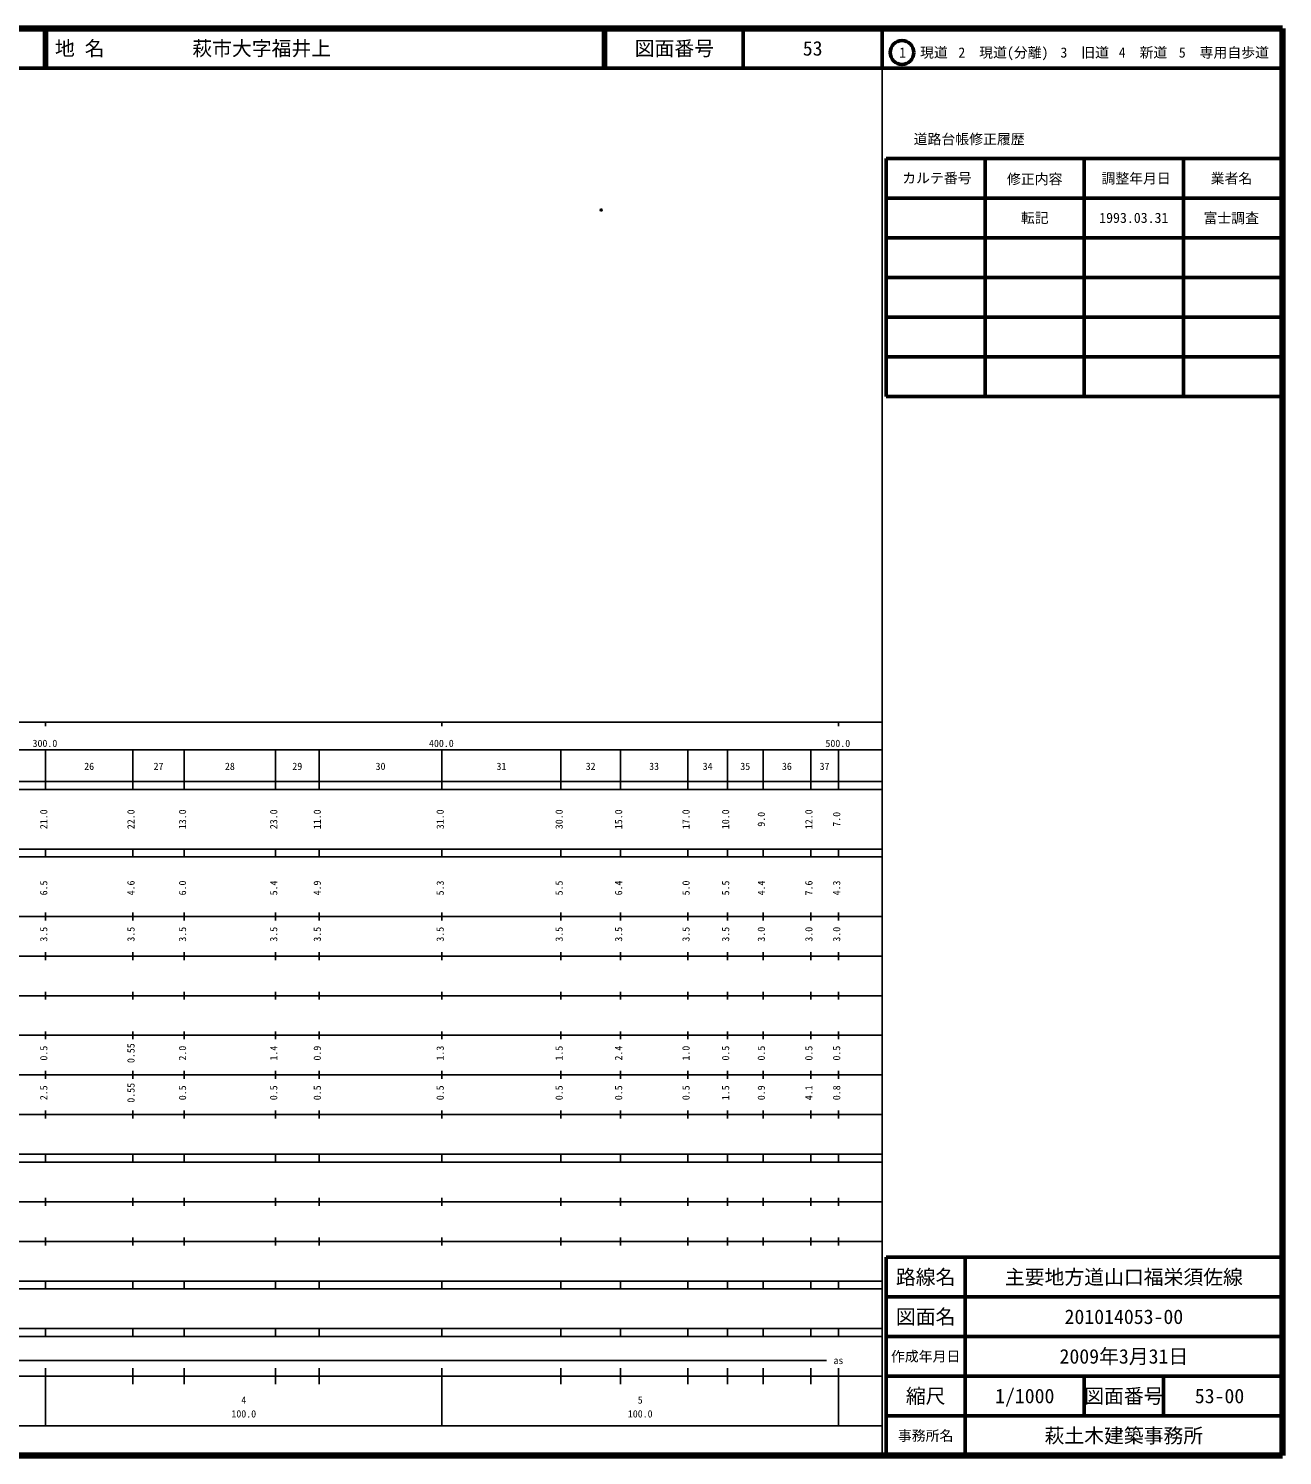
# Model space of a CAD drawing. Units: millimetres on the paper. Extents: x 40 to 680, y 20 to 380.
# Drawn here: x 363.7 to 680, y 20 to 380 of the extents above; entities that cross this region are included whole.
import ezdxf
from ezdxf.enums import TextEntityAlignment as Align

# ---------------------------------------------------------------- set-up
doc = ezdxf.new("R2010")
doc.units = ezdxf.units.MM
doc.header["$PDMODE"] = 32
doc.header["$PDSIZE"] = 0.5
doc.layers.add('M-OTRS', color=6, linetype='Continuous')
doc.layers.add('M-TTL-TXT', color=7, linetype='Continuous')
for name, color, linetype, lineweight in [('M-TTL', 2, 'Continuous', 140), ('M-TTL-BAND', 7, 'Continuous', 25), ('M-TTL-FRAM', 2, 'Continuous', 50), ('M-TTL-LINE', 7, 'Continuous', 50)]:
    doc.layers.add(name, color=color, linetype=linetype, lineweight=lineweight)
doc.styles.add('ＭＳ ゴシック', font='')
doc.styles.get('ＭＳ ゴシック').set_extended_font_data('MS Gothic')

msp = doc.modelspace()

# ---------------------------------------------------------------- linework, layer by layer
at = {"layer": 'M-OTRS'}
msp.add_point((508.18, 334.221), dxfattribs=at)
at = {"layer": 'M-TTL'}
for p, q in [((680, 380), (40, 380)), ((680, 20), (680, 380)), ((40, 20), (680, 20))]:
    msp.add_line(p, q, dxfattribs=at)
at = {"layer": 'M-TTL-BAND'}
for p, q in [((579, 20), (579, 370)), ((40, 205), (579, 205)), ((368, 205), (368, 204)), ((468, 205), (468, 204)), ((568, 205), (568, 204)), ((68, 198), (579, 198)), ((368, 188), (368, 198)), ((390, 188), (390, 198)), ((403, 188), (403, 198)), ((426, 188), (426, 198)), ((437, 188), (437, 198)), ((468, 188), (468, 198)), ((498, 188), (498, 198)), ((513, 188), (513, 198)), ((530, 188), (530, 198)), ((540, 188), (540, 198)), ((549, 188), (549, 198)), ((561, 188), (561, 198)), ((568, 188), (568, 198)), ((40, 190), (579, 190)), ((40, 188), (579, 188)), ((40, 173), (579, 173)), ((368, 171), (368, 173)), ((390, 171), (390, 173)), ((403, 171), (403, 173)), ((426, 171), (426, 173)), ((437, 171), (437, 173)), ((468, 171), (468, 173)), ((498, 171), (498, 173)), ((513, 171), (513, 173)), ((530, 171), (530, 173)), ((540, 171), (540, 173)), ((549, 171), (549, 173)), ((561, 171), (561, 173)), ((568, 171), (568, 173)), ((40, 171), (579, 171)), ((40, 156), (579, 156)), ((368, 155), (368, 157)), ((390, 155), (390, 157)), ((403, 155), (403, 157)), ((426, 155), (426, 157)), ((437, 155), (437, 157)), ((468, 155), (468, 157)), ((498, 155), (498, 157)), ((513, 155), (513, 157)), ((530, 155), (530, 157)), ((540, 155), (540, 157)), ((549, 155), (549, 157)), ((561, 155), (561, 157)), ((568, 155), (568, 157)), ((46, 146), (579, 146)), ((368, 145), (368, 147)), ((390, 145), (390, 147)), ((403, 145), (403, 147)), ((426, 145), (426, 147)), ((437, 145), (437, 147)), ((468, 145), (468, 147)), ((498, 145), (498, 147)), ((513, 145), (513, 147)), ((530, 145), (530, 147)), ((540, 145), (540, 147)), ((549, 145), (549, 147)), ((561, 145), (561, 147)), ((568, 145), (568, 147)), ((368, 135), (368, 137)), ((390, 135), (390, 137)), ((403, 135), (403, 137)), ((426, 135), (426, 137)), ((437, 135), (437, 137)), ((468, 135), (468, 137)), ((498, 135), (498, 137)), ((513, 135), (513, 137)), ((530, 135), (530, 137)), ((540, 135), (540, 137)), ((549, 135), (549, 137)), ((561, 135), (561, 137)), ((568, 135), (568, 137)), ((52, 136), (579, 136)), ((46, 126), (579, 126)), ((368, 125), (368, 127)), ((390, 125), (390, 127)), ((403, 125), (403, 127)), ((426, 125), (426, 127)), ((437, 125), (437, 127)), ((468, 125), (468, 127)), ((498, 125), (498, 127)), ((513, 125), (513, 127)), ((530, 125), (530, 127)), ((540, 125), (540, 127)), ((549, 125), (549, 127)), ((561, 125), (561, 127)), ((568, 125), (568, 127)), ((52, 116), (579, 116)), ((368, 115), (368, 117)), ((390, 115), (390, 117)), ((403, 115), (403, 117)), ((426, 115), (426, 117)), ((437, 115), (437, 117)), ((468, 115), (468, 117)), ((498, 115), (498, 117)), ((513, 115), (513, 117)), ((530, 115), (530, 117)), ((540, 115), (540, 117)), ((549, 115), (549, 117)), ((561, 115), (561, 117)), ((568, 115), (568, 117)), ((46, 106), (579, 106)), ((368, 105), (368, 107)), ((390, 105), (390, 107)), ((403, 105), (403, 107)), ((426, 105), (426, 107)), ((437, 105), (437, 107)), ((468, 105), (468, 107)), ((498, 105), (498, 107)), ((513, 105), (513, 107)), ((530, 105), (530, 107)), ((540, 105), (540, 107)), ((549, 105), (549, 107)), ((561, 105), (561, 107)), ((568, 105), (568, 107)), ((40, 96), (579, 96)), ((40, 94), (579, 94)), ((368, 94), (368, 96)), ((390, 94), (390, 96)), ((403, 94), (403, 96)), ((426, 94), (426, 96)), ((437, 94), (437, 96)), ((468, 94), (468, 96)), ((498, 94), (498, 96)), ((513, 94), (513, 96)), ((530, 94), (530, 96)), ((540, 94), (540, 96)), ((549, 94), (549, 96)), ((561, 94), (561, 96)), ((568, 94), (568, 96)), ((49, 84), (579, 84)), ((368, 83), (368, 85)), ((390, 83), (390, 85)), ((403, 83), (403, 85)), ((426, 83), (426, 85)), ((437, 83), (437, 85)), ((468, 83), (468, 85)), ((498, 83), (498, 85)), ((513, 83), (513, 85)), ((530, 83), (530, 85)), ((540, 83), (540, 85)), ((549, 83), (549, 85)), ((561, 83), (561, 85)), ((568, 83), (568, 85)), ((40, 74), (579, 74)), ((368, 73), (368, 75)), ((390, 73), (390, 75)), ((403, 73), (403, 75)), ((426, 73), (426, 75)), ((437, 73), (437, 75)), ((468, 73), (468, 75)), ((498, 73), (498, 75)), ((513, 73), (513, 75)), ((530, 73), (530, 75)), ((540, 73), (540, 75)), ((549, 73), (549, 75)), ((561, 73), (561, 75)), ((568, 73), (568, 75)), ((40, 64), (579, 64)), ((40, 62), (579, 62)), ((368, 62), (368, 64)), ((390, 62), (390, 64)), ((403, 62), (403, 64)), ((426, 62), (426, 64)), ((437, 62), (437, 64)), ((468, 62), (468, 64)), ((498, 62), (498, 64)), ((513, 62), (513, 64)), ((530, 62), (530, 64)), ((540, 62), (540, 64)), ((549, 62), (549, 64)), ((561, 62), (561, 64)), ((568, 62), (568, 64)), ((40, 52), (579, 52)), ((368, 50), (368, 52)), ((390, 50), (390, 52)), ((403, 50), (403, 52)), ((426, 50), (426, 52)), ((437, 50), (437, 52)), ((468, 50), (468, 52)), ((498, 50), (498, 52)), ((513, 50), (513, 52)), ((530, 50), (530, 52)), ((540, 50), (540, 52)), ((549, 50), (549, 52)), ((561, 50), (561, 52)), ((568, 50), (568, 52)), ((40, 50), (579, 50)), ((71, 44), (565, 44)), ((40, 40), (579, 40)), ((368, 27.5), (368, 42)), ((390, 38), (390, 42)), ((403, 38), (403, 42)), ((426, 38), (426, 42)), ((437, 38), (437, 42)), ((468, 27.5), (468, 42)), ((498, 38), (498, 42)), ((513, 38), (513, 42)), ((530, 38), (530, 42)), ((540, 38), (540, 42)), ((549, 38), (549, 42)), ((561, 38), (561, 42)), ((568, 27.5), (568, 42)), ((68, 27.5), (579, 27.5))]:
    msp.add_line(p, q, dxfattribs=at)
at = {"layer": 'M-TTL-FRAM'}
for p, q in [((580, 347.197), (580, 287.197)), ((580, 347.197), (680, 347.197)), ((580, 287.197), (680, 287.197)), ((680, 70), (580, 70)), ((580, 70), (580, 20))]:
    msp.add_line(p, q, dxfattribs=at)
at = {"layer": 'M-TTL-LINE'}
for p, q in [((367.75, 380), (367.75, 370)), ((368.25, 380), (368.25, 370)), ((508.747, 380), (508.747, 370)), ((509.247, 380), (509.247, 370)), ((543.997, 380), (543.997, 370)), ((579, 380), (579, 370)), ((40, 370), (680, 370)), ((605, 347.197), (605, 287.197)), ((630, 347.197), (630, 287.197)), ((655, 347.197), (655, 287.197)), ((580, 337.197), (680, 337.197)), ((580, 327.197), (680, 327.197)), ((580, 317.197), (680, 317.197)), ((580, 307.197), (680, 307.197)), ((580, 297.197), (680, 297.197)), ((600, 70), (600, 20)), ((680, 60), (580, 60)), ((680, 50), (580, 50)), ((680, 40), (580, 40)), ((630, 40), (630, 30)), ((650, 40), (650, 30)), ((680, 30), (580, 30))]:
    msp.add_line(p, q, dxfattribs=at)
msp.add_circle((584.031, 373.958), 3, dxfattribs=at)

# ---------------------------------------------------------------- texts
at = {"layer": 'M-TTL-BAND', "style": 'ＭＳ ゴシック'}
for s, p in [('300.0', (367.844, 198.195)), ('400.0', (467.844, 198.195)), ('500.0', (567.844, 198.195)), ('26', (379, 192.405)), ('27', (396.5, 192.405)), ('28', (414.5, 192.405)), ('29', (431.5, 192.405)), ('30', (452.5, 192.405)), ('31', (483, 192.405)), ('32', (505.5, 192.405)), ('33', (521.5, 192.405)), ('34', (535, 192.405)), ('35', (544.5, 192.405)), ('36', (555, 192.405)), ('37', (564.5, 192.405)), ('as', (568, 42.5)), ('4', (418, 32.523)), ('5', (518, 32.523)), ('100.0', (418, 29.033)), ('100.0', (518, 29.033))]:
    msp.add_text(s, height=1.833, dxfattribs=at).set_placement(p, align=Align.BOTTOM_CENTER)
for s, p in [('21.0', (369, 180.5)), ('22.0', (391, 180.5)), ('13.0', (404, 180.5)), ('23.0', (427, 180.5)), ('11.0', (438, 180.5)), ('31.0', (469, 180.5)), ('30.0', (499, 180.5)), ('15.0', (514, 180.5)), ('17.0', (531, 180.5)), ('10.0', (541, 180.5)), ('9.0', (550, 180.5)), ('12.0', (562, 180.5)), ('7.0', (569, 180.5)), ('6.5', (369, 163.174)), ('4.6', (391, 163.174)), ('6.0', (404, 163.174)), ('5.4', (427, 163.174)), ('4.9', (438, 163.174)), ('5.3', (469, 163.174)), ('5.5', (499, 163.174)), ('6.4', (514, 163.174)), ('5.0', (531, 163.174)), ('5.5', (541, 163.174)), ('4.4', (550, 163.174)), ('7.6', (562, 163.174)), ('4.3', (569, 163.174)), ('3.5', (369, 151.5)), ('3.5', (391, 151.5)), ('3.5', (404, 151.5)), ('3.5', (427, 151.5)), ('3.5', (438, 151.5)), ('3.5', (469, 151.5)), ('3.5', (499, 151.5)), ('3.5', (514, 151.5)), ('3.5', (531, 151.5)), ('3.5', (541, 151.5)), ('3.0', (550, 151.5)), ('3.0', (562, 151.5)), ('3.0', (569, 151.5)), ('0.5', (369, 121.5)), ('0.55', (391, 121.5)), ('2.0', (404, 121.5)), ('1.4', (427, 121.5)), ('0.9', (438, 121.5)), ('1.3', (469, 121.5)), ('1.5', (499, 121.5)), ('2.4', (514, 121.5)), ('1.0', (531, 121.5)), ('0.5', (541, 121.5)), ('0.5', (550, 121.5)), ('0.5', (562, 121.5)), ('0.5', (569, 121.5)), ('2.5', (369, 111.5)), ('0.55', (391, 111.5)), ('0.5', (404, 111.5)), ('0.5', (427, 111.5)), ('0.5', (438, 111.5)), ('0.5', (469, 111.5)), ('0.5', (499, 111.5)), ('0.5', (514, 111.5)), ('0.5', (531, 111.5)), ('1.5', (541, 111.5)), ('0.9', (550, 111.5)), ('4.1', (562, 111.5)), ('0.8', (569, 111.5))]:
    msp.add_text(s, height=1.833, rotation=90, dxfattribs=at).set_placement(p, align=Align.BOTTOM_CENTER)
at = {"layer": 'M-TTL-TXT', "style": 'ＭＳ ゴシック'}
for s, p in [('地 名', (370.38, 375)), ('萩市大字福井上', (405.024, 375))]:
    msp.add_text(s, height=3.666, dxfattribs=at).set_placement(p, align=Align.MIDDLE_LEFT)
for s, height, p in [('図面番号', 3.666, (526.622, 375)), ('53', 3.666, (561.497, 375)), ('1\u3000現道', 2.566, (589.448, 373.958)), ('2\u3000現道(分離)', 2.566, (609.619, 373.958)), ('3\u3000旧道', 2.566, (630.121, 373.958)), ('4\u3000新道', 2.566, (644.824, 373.958)), ('5\u3000専用自歩道', 2.566, (665.228, 373.958)), ('道路台帳修正履歴', 2.566, (600.968, 352.113)), ('カルテ番号', 2.566, (592.839, 342.277)), ('修正内容', 2.566, (617.509, 342.023)), ('調整年月日', 2.566, (643.089, 342.197)), ('業者名', 2.566, (667.134, 342.197)), ('転記', 2.566, (617.5, 332.245)), ('1993.03.31', 2.566, (642.5, 332.245)), ('富士調査', 2.566, (667.077, 332.189)), ('路線名', 3.666, (590, 65)), ('路線名', 3.666, (590, 65)), ('主要地方道山口福栄須佐線', 3.666, (640, 65)), ('図面名', 3.666, (590, 55)), ('図面名', 3.666, (590, 55)), ('201014053-00', 3.666, (640, 55)), ('2009年3月31日', 3.666, (640, 45)), ('作成年月日', 2.566, (590, 45)), ('作成年月日', 2.566, (590, 45)), ('縮尺', 3.666, (590, 35)), ('縮尺', 3.666, (590, 35)), ('1/1000', 3.666, (615, 35)), ('図面番号', 3.666, (640, 35)), ('図面番号', 3.666, (640, 35)), ('53-00', 3.666, (664.125, 35)), ('事務所名', 2.566, (590, 25)), ('事務所名', 2.566, (590, 25)), ('萩土木建築事務所', 3.666, (640, 25))]:
    msp.add_text(s, height=height, dxfattribs=at).set_placement(p, align=Align.MIDDLE_CENTER)

doc.saveas('drawing.dxf')
